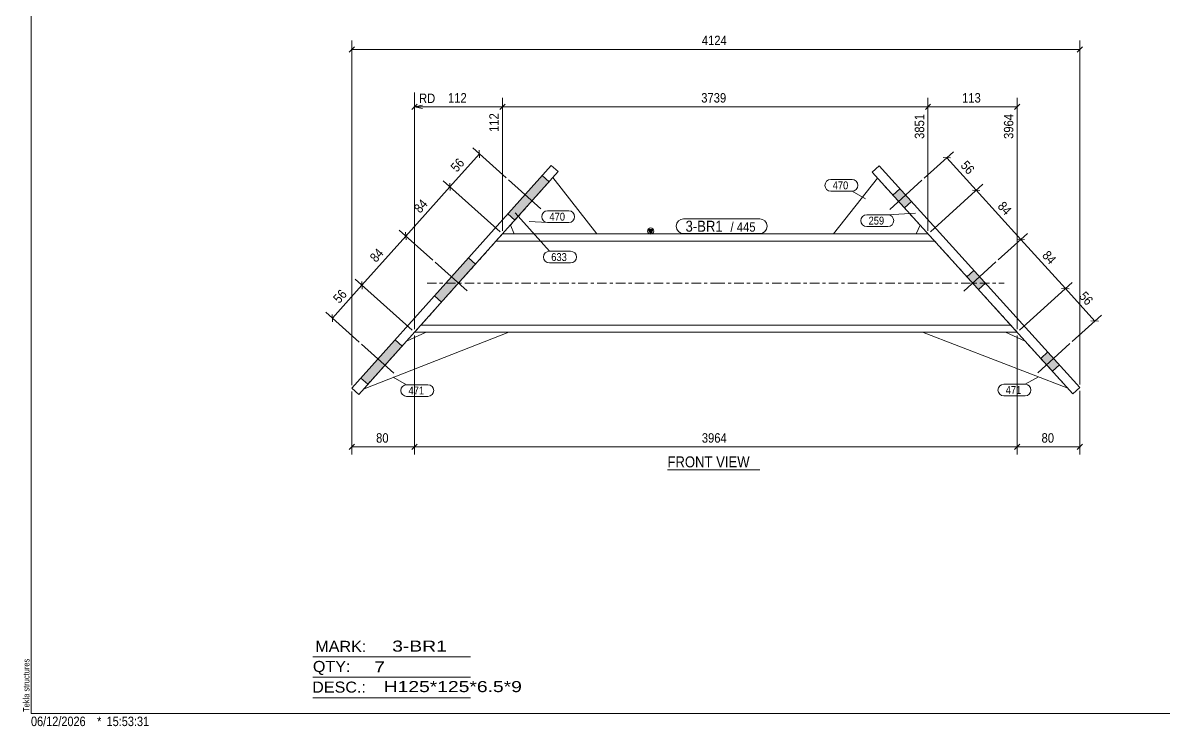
# Model space of a CAD drawing. Header units: millimetres. Extents: x 2 to 579, y 1 to 405.
# Drawn here: x 2.4 to 364.5, y 1 to 224.4 of the extents above; entities that cross this region are included whole.
import ezdxf

# ---------------------------------------------------------------- set-up
doc = ezdxf.new("R2010")
doc.units = ezdxf.units.MM
for name, pattern in [('XKITLINE00', [0]), ('XKITLINE01', [4, 1, -1, 1, -1]), ('XKITLINE03', [6, 3, -1, 1, -1])]:
    doc.linetypes.add(name, pattern=pattern)
for name, color, linetype, lineweight in [('Bolt', 3, 'Continuous', 0), ('Dimensions', 7, 'Continuous', 0), ('DrawingSheet', 5, 'Continuous', 0), ('OtherObjectType', 7, 'Continuous', 0), ('Part', 2, 'Continuous', 0), ('PartMark', 7, 'Continuous', 0)]:
    doc.layers.add(name, color=color, linetype=linetype, lineweight=lineweight)
doc.styles.add('ARIAL', font='ARIAL.TTF')
doc.styles.add('ARIAL_NARROW', font='ARIALN.TTF')

# ---------------------------------------------------------------- blocks, each defined once
blk = doc.blocks.new('*A1')
at = {"layer": 'Bolt'}
for points in [[(158.66, 161.75), (156.42, 163.75), (167.25, 175.86), (169.49, 173.86)], [(158.66, 161.75), (156.42, 163.75), (167.25, 175.86), (169.49, 173.86)], [(135.32, 135.66), (133.08, 137.66), (143.92, 149.77), (146.15, 147.77)], [(135.32, 135.66), (133.08, 137.66), (143.92, 149.77), (146.15, 147.77)], [(111.99, 109.57), (109.75, 111.57), (120.58, 123.69), (122.82, 121.69)], [(111.99, 109.57), (109.75, 111.57), (120.58, 123.69), (122.82, 121.69)]]:
    blk.add_hatch(color=3, dxfattribs=at).paths.add_polyline_path(points, flags=17)
at = {"layer": 'Bolt', "color": 3, "linetype": 'XKITLINE00', "lineweight": 0}
for p, q in [((156.62, 174.47), (166.87, 165.3)), ((156.62, 174.47), (166.87, 165.3)), ((167.25, 175.86), (169.49, 173.86)), ((167.25, 175.86), (169.49, 173.86)), ((156.42, 163.75), (158.66, 161.75)), ((156.42, 163.75), (158.66, 161.75)), ((143.92, 149.77), (146.15, 147.77)), ((143.92, 149.77), (146.15, 147.77)), ((133.28, 148.38), (143.53, 139.22)), ((133.28, 148.38), (143.53, 139.22)), ((133.08, 137.66), (135.32, 135.66)), ((133.08, 137.66), (135.32, 135.66)), ((120.58, 123.69), (122.82, 121.69)), ((120.58, 123.69), (122.82, 121.69)), ((109.95, 122.3), (120.2, 113.13)), ((109.95, 122.3), (120.2, 113.13)), ((109.75, 111.57), (111.99, 109.57)), ((109.75, 111.57), (111.99, 109.57))]:
    blk.add_line(p, q, dxfattribs=at)
blk = doc.blocks.new('*A2')
at = {"layer": 'Bolt'}
for points in [[(284.54, 167.63), (282.32, 165.62), (278.62, 169.7), (280.85, 171.71)], [(284.54, 167.63), (282.32, 165.62), (278.62, 169.7), (280.85, 171.71)], [(308.03, 141.69), (305.81, 139.68), (302.12, 143.75), (304.34, 145.77)], [(308.03, 141.69), (305.81, 139.68), (302.12, 143.75), (304.34, 145.77)], [(331.53, 115.75), (329.31, 113.74), (325.61, 117.81), (327.84, 119.83)], [(331.53, 115.75), (329.31, 113.74), (325.61, 117.81), (327.84, 119.83)]]:
    blk.add_hatch(color=3, dxfattribs=at).paths.add_polyline_path(points, flags=17)
at = {"layer": 'Bolt', "color": 3, "linetype": 'XKITLINE00', "lineweight": 0}
for p, q in [((277.69, 165.14), (287.88, 174.37)), ((277.69, 165.14), (287.88, 174.37)), ((278.62, 169.7), (280.85, 171.71)), ((278.62, 169.7), (280.85, 171.71)), ((282.32, 165.62), (284.54, 167.63)), ((282.32, 165.62), (284.54, 167.63)), ((301.19, 139.2), (311.38, 148.43)), ((301.19, 139.2), (311.38, 148.43)), ((302.12, 143.75), (304.34, 145.77)), ((302.12, 143.75), (304.34, 145.77)), ((305.81, 139.68), (308.03, 141.69)), ((305.81, 139.68), (308.03, 141.69)), ((324.68, 113.26), (334.87, 122.49)), ((324.68, 113.26), (334.87, 122.49)), ((325.61, 117.81), (327.84, 119.83)), ((325.61, 117.81), (327.84, 119.83)), ((329.31, 113.74), (331.53, 115.75)), ((329.31, 113.74), (331.53, 115.75))]:
    blk.add_line(p, q, dxfattribs=at)
blk = doc.blocks.new('*A3')
at = {"layer": 'Part'}
blk.add_hatch(color=2, dxfattribs=at).paths.add_polyline_path([(200.96, 158.74), (202.56, 158.74), (201.76, 157.34)], flags=17)
at = {"layer": 'Part', "color": 7, "linetype": 'XKITLINE01', "lineweight": 0}
for p, q in [((154.71, 157.34), (126.76, 126.09)), ((318.12, 126.09), (289.81, 157.34))]:
    blk.add_line(p, q, dxfattribs=at)
at = {"layer": 'Part', "color": 2, "linetype": 'XKITLINE00', "lineweight": 0}
for p, q in [((222.21, 157.34), (154.71, 157.34)), ((201.76, 157.34), (200.96, 158.74)), ((200.96, 158.74), (202.56, 158.74)), ((202.56, 158.74), (201.76, 157.34)), ((289.81, 157.34), (222.31, 157.34)), ((222.21, 155.09), (152.7, 155.09)), ((291.85, 155.09), (222.31, 155.09)), ((222.21, 128.34), (128.77, 128.34)), ((316.08, 128.34), (222.31, 128.34)), ((126.76, 126.09), (222.21, 126.09)), ((222.31, 126.09), (318.12, 126.09))]:
    blk.add_line(p, q, dxfattribs=at)
at = {"layer": 'Part', "color": 7, "linetype": 'XKITLINE03', "lineweight": 0}
for p, q in [((130.74, 141.72), (222.21, 141.72)), ((222.31, 141.72), (313.97, 141.72))]:
    blk.add_line(p, q, dxfattribs=at)
at = {"layer": 'Part', "color": 2, "linetype": 'XKITLINE00', "lineweight": 0}
blk.add_circle((201.76, 158.24), 1, dxfattribs=at)
blk = doc.blocks.new('*A4')
at = {"layer": 'Part', "color": 2, "linetype": 'XKITLINE00', "lineweight": 0}
for p, q in [((106.83, 108.31), (170.17, 179.12)), ((170.17, 179.12), (172.41, 177.12)), ((109.07, 106.31), (172.41, 177.12)), ((109.07, 106.31), (106.83, 108.31))]:
    blk.add_line(p, q, dxfattribs=at)
blk = doc.blocks.new('*A5')
at = {"layer": 'Part', "color": 2, "linetype": 'XKITLINE00', "lineweight": 0}
for p, q in [((274.3, 178.94), (272.08, 176.92)), ((274.3, 178.94), (338.07, 108.52)), ((272.08, 176.92), (335.85, 106.51)), ((338.07, 108.52), (335.85, 106.51))]:
    blk.add_line(p, q, dxfattribs=at)
blk = doc.blocks.new('*A6')
at = {"layer": 'Part', "color": 2, "linetype": 'XKITLINE00', "lineweight": 0}
for p, q in [((288.12, 126.09), (334.17, 108.36)), ((320.63, 123.31), (314.37, 126.09))]:
    blk.add_line(p, q, dxfattribs=at)
at = {"layer": 'Part', "color": 7, "linetype": 'XKITLINE01', "lineweight": 0}
for p, q in [((314.37, 126.09), (288.12, 126.09)), ((334.17, 108.36), (320.63, 123.31))]:
    blk.add_line(p, q, dxfattribs=at)
blk = doc.blocks.new('*A7')
at = {"layer": 'Part', "color": 2, "linetype": 'XKITLINE00', "lineweight": 0}
for p, q in [((273.76, 175.07), (259.81, 157.34)), ((286.06, 157.34), (287.3, 160.12))]:
    blk.add_line(p, q, dxfattribs=at)
at = {"layer": 'Part', "color": 7, "linetype": 'XKITLINE01', "lineweight": 0}
for p, q in [((287.3, 160.12), (273.76, 175.07)), ((259.81, 157.34), (286.06, 157.34))]:
    blk.add_line(p, q, dxfattribs=at)
blk = doc.blocks.new('*A8')
at = {"layer": 'Part', "color": 2, "linetype": 'XKITLINE00', "lineweight": 0}
for p, q in [((110.74, 108.18), (156.76, 126.09)), ((124.26, 123.3), (130.51, 126.09))]:
    blk.add_line(p, q, dxfattribs=at)
at = {"layer": 'Part', "color": 7, "linetype": 'XKITLINE01', "lineweight": 0}
for p, q in [((110.74, 108.18), (124.26, 123.3)), ((156.76, 126.09), (130.51, 126.09))]:
    blk.add_line(p, q, dxfattribs=at)
blk = doc.blocks.new('*A9')
at = {"layer": 'Part', "color": 7, "linetype": 'XKITLINE01', "lineweight": 0}
for p, q in [((157.21, 160.14), (170.74, 175.26)), ((184.71, 157.34), (158.46, 157.34))]:
    blk.add_line(p, q, dxfattribs=at)
at = {"layer": 'Part', "color": 2, "linetype": 'XKITLINE00', "lineweight": 0}
for p, q in [((170.74, 175.26), (184.71, 157.34)), ((158.46, 157.34), (157.21, 160.14))]:
    blk.add_line(p, q, dxfattribs=at)
blk = doc.blocks.new('*A19')
at = {"layer": 'DrawingSheet', "color": 5, "linetype": 'XKITLINE00', "lineweight": 0}
for p, q in [((5, 405), (5, 5)), ((5, 5), (579, 5))]:
    blk.add_line(p, q, dxfattribs=at)
at = {"layer": 'DrawingSheet', "color": 5, "style": 'ARIAL', "width": 0.85}
blk.add_text('Tekla structures', height=2, rotation=90, dxfattribs=at).set_placement((4.5, 5.5))
blk = doc.blocks.new('*A23')
at = {"layer": 'OtherObjectType', "color": 6, "linetype": 'XKITLINE00', "lineweight": 0}
for p, q in [((94.5, 23), (144.5, 23)), ((94.5, 16.5), (144.5, 16.5)), ((94.5, 10), (144.5, 10))]:
    blk.add_line(p, q, dxfattribs=at)
at = {"layer": 'OtherObjectType', "color": 6, "style": 'ARIAL_NARROW'}
for s, width, p in [('MARK:', 1.275, (95.27, 24.58)), ('3-BR1', 1.525501, (119.69, 24.65)), ('QTY:', 1.275, (94.5, 18.19)), ('7', 1.525501, (113.99, 18.05)), ('DESC.:', 1.275, (94.29, 11.63)), ('H125*125*6.5*9', 1.525501, (117, 11.79))]:
    blk.add_text(s, height=3.5, dxfattribs=dict(at, width=width)).set_placement(p)
blk = doc.blocks.new('*A26')
at = {"layer": 'OtherObjectType', "color": 7, "style": 'ARIAL_NARROW', "width": 1.008832}
for s, p in [('06/12/2026', (4.99, 1)), ('*', (26, 1)), ('15:53:31', (29, 1))]:
    blk.add_text(s, height=3, dxfattribs=at).set_placement(p)
blk = doc.blocks.new('*A27')
at = {"layer": 'Dimensions', "color": 7, "linetype": 'XKITLINE00', "lineweight": 0}
for p, q in [((126.02, 126.76), (107.93, 142.94)), ((109.99, 142.24), (110.12, 139.84)), ((100.69, 130.58), (110.05, 141.04)), ((109.2, 122.96), (98.57, 132.48)), ((100.63, 131.77), (100.76, 129.38))]:
    blk.add_line(p, q, dxfattribs=at)
at = {"layer": 'Dimensions', "color": 3}
for p in [(110.05, 141.04), (100.69, 130.58)]:
    blk.add_point(p, dxfattribs=at)
at = {"layer": 'Dimensions', "color": 3, "style": 'ARIAL', "width": 0.85}
blk.add_text('56', height=3, rotation=48.1858, dxfattribs=at).set_placement((102.88, 135.05))
blk = doc.blocks.new('*A28')
at = {"layer": 'Dimensions', "color": 7, "linetype": 'XKITLINE00', "lineweight": 0}
for p, q in [((110.05, 141.04), (124.03, 156.66)), ((132.54, 149.05), (121.91, 158.56)), ((123.96, 157.86), (124.1, 155.46)), ((126.02, 126.76), (107.93, 142.94)), ((109.99, 142.24), (110.12, 139.84))]:
    blk.add_line(p, q, dxfattribs=at)
at = {"layer": 'Dimensions', "color": 3}
for p in [(124.03, 156.66), (110.05, 141.04)]:
    blk.add_point(p, dxfattribs=at)
at = {"layer": 'Dimensions', "color": 3, "style": 'ARIAL', "width": 0.85}
blk.add_text('84', height=3, rotation=48.1858, dxfattribs=at).set_placement((114.55, 148.09))
blk = doc.blocks.new('*A29')
at = {"layer": 'Dimensions', "color": 7, "linetype": 'XKITLINE00', "lineweight": 0}
for p, q in [((153.97, 158.01), (135.88, 174.19)), ((124.03, 156.66), (138.01, 172.29)), ((137.94, 173.49), (138.07, 171.09)), ((132.54, 149.05), (121.91, 158.56)), ((123.96, 157.86), (124.1, 155.46))]:
    blk.add_line(p, q, dxfattribs=at)
at = {"layer": 'Dimensions', "color": 3}
for p in [(138.01, 172.29), (124.03, 156.66)]:
    blk.add_point(p, dxfattribs=at)
at = {"layer": 'Dimensions', "color": 3, "style": 'ARIAL', "width": 0.85}
blk.add_text('84', height=3, rotation=48.1858, dxfattribs=at).set_placement((128.53, 163.72))
blk = doc.blocks.new('*A30')
at = {"layer": 'Dimensions', "color": 7, "linetype": 'XKITLINE00', "lineweight": 0}
for p, q in [((138.01, 172.29), (147.36, 182.75)), ((155.87, 175.14), (145.24, 184.65)), ((147.3, 183.95), (147.43, 181.55)), ((153.97, 158.01), (135.88, 174.19)), ((137.94, 173.49), (138.07, 171.09))]:
    blk.add_line(p, q, dxfattribs=at)
at = {"layer": 'Dimensions', "color": 3}
for p in [(147.36, 182.75), (138.01, 172.29)]:
    blk.add_point(p, dxfattribs=at)
at = {"layer": 'Dimensions', "color": 3, "style": 'ARIAL', "width": 0.85}
blk.add_text('56', height=3, rotation=48.1858, dxfattribs=at).set_placement((140.2, 176.76))
blk = doc.blocks.new('*A31')
at = {"layer": 'Dimensions', "color": 7, "linetype": 'XKITLINE00', "lineweight": 0}
for p, q in [((288.62, 175.04), (297.89, 183.44)), ((296.98, 181.46), (294.58, 181.58)), ((295.78, 181.52), (305.12, 171.21)), ((290.56, 158.01), (307.24, 173.12)), ((306.32, 171.15), (303.93, 171.27))]:
    blk.add_line(p, q, dxfattribs=at)
at = {"layer": 'Dimensions', "color": 3}
for p in [(295.78, 181.52), (305.12, 171.21)]:
    blk.add_point(p, dxfattribs=at)
at = {"layer": 'Dimensions', "color": 3, "style": 'ARIAL', "width": 0.85}
blk.add_text('56', height=3, rotation=-47.8362, dxfattribs=at).set_placement((299.96, 178.92))
blk = doc.blocks.new('*A32')
at = {"layer": 'Dimensions', "color": 7, "linetype": 'XKITLINE00', "lineweight": 0}
for p, q in [((290.56, 158.01), (307.24, 173.12)), ((306.32, 171.15), (303.93, 171.27)), ((305.12, 171.21), (319.27, 155.58)), ((312.12, 149.1), (321.39, 157.49)), ((320.47, 155.52), (318.08, 155.64))]:
    blk.add_line(p, q, dxfattribs=at)
at = {"layer": 'Dimensions', "color": 3}
for p in [(305.12, 171.21), (319.27, 155.58)]:
    blk.add_point(p, dxfattribs=at)
at = {"layer": 'Dimensions', "color": 3, "style": 'ARIAL', "width": 0.85}
blk.add_text('84', height=3, rotation=-47.8362, dxfattribs=at).set_placement((311.71, 165.95))
blk = doc.blocks.new('*A33')
at = {"layer": 'Dimensions', "color": 7, "linetype": 'XKITLINE00', "lineweight": 0}
for p, q in [((312.12, 149.1), (321.39, 157.49)), ((320.47, 155.52), (318.08, 155.64)), ((319.27, 155.58), (333.43, 139.96)), ((318.86, 126.76), (335.54, 141.87)), ((334.62, 139.9), (332.23, 140.02))]:
    blk.add_line(p, q, dxfattribs=at)
at = {"layer": 'Dimensions', "color": 3}
for p in [(319.27, 155.58), (333.43, 139.96)]:
    blk.add_point(p, dxfattribs=at)
at = {"layer": 'Dimensions', "color": 3, "style": 'ARIAL', "width": 0.85}
blk.add_text('84', height=3, rotation=-47.8362, dxfattribs=at).set_placement((325.86, 150.32))
blk = doc.blocks.new('*A34')
at = {"layer": 'Dimensions', "color": 7, "linetype": 'XKITLINE00', "lineweight": 0}
for p, q in [((318.86, 126.76), (335.54, 141.87)), ((334.62, 139.9), (332.23, 140.02)), ((333.43, 139.96), (342.77, 129.64)), ((335.61, 123.16), (344.88, 131.55)), ((343.97, 129.58), (341.57, 129.7))]:
    blk.add_line(p, q, dxfattribs=at)
at = {"layer": 'Dimensions', "color": 3}
for p in [(333.43, 139.96), (342.77, 129.64)]:
    blk.add_point(p, dxfattribs=at)
at = {"layer": 'Dimensions', "color": 3, "style": 'ARIAL', "width": 0.85}
blk.add_text('56', height=3, rotation=-47.8362, dxfattribs=at).set_placement((337.6, 137.35))
blk = doc.blocks.new('*A35')
at = {"layer": 'Dimensions', "color": 7, "linetype": 'XKITLINE00', "lineweight": 0}
for p, q in [((126.76, 127.09), (126.76, 202.22)), ((126.76, 127.09), (126.76, 200.57)), ((154.71, 158.34), (154.71, 200.57)), ((127.61, 198.56), (125.91, 196.87)), ((129.26, 198.22), (126.76, 197.72)), ((126.76, 197.72), (154.71, 197.72)), ((129.26, 197.22), (126.76, 197.72)), ((133.98, 197.72), (126.76, 197.72)), ((155.56, 198.56), (153.87, 196.87))]:
    blk.add_line(p, q, dxfattribs=at)
at = {"layer": 'Dimensions', "color": 3}
for p in [(126.76, 197.72), (154.71, 197.72)]:
    blk.add_point(p, dxfattribs=at)
at = {"layer": 'Dimensions', "color": 7}
blk.add_point((126.76, 197.72), dxfattribs=at)
at = {"layer": 'Dimensions', "color": 3, "style": 'ARIAL', "width": 0.85}
for s, p in [('RD', (128.2, 198.92)), ('112', (137.4, 199.07))]:
    blk.add_text(s, height=3, dxfattribs=at).set_placement(p)
blk.add_text('112', height=3, rotation=90.0002, dxfattribs=at).set_placement((153.51, 189.74))
blk = doc.blocks.new('*A36')
at = {"layer": 'Dimensions', "color": 7, "linetype": 'XKITLINE00', "lineweight": 0}
for p, q in [((154.71, 158.34), (154.71, 200.57)), ((289.81, 158.34), (289.81, 200.57)), ((155.56, 198.56), (153.87, 196.87)), ((154.71, 197.72), (289.81, 197.72)), ((290.66, 198.56), (288.97, 196.87))]:
    blk.add_line(p, q, dxfattribs=at)
at = {"layer": 'Dimensions', "color": 3}
for p in [(154.71, 197.72), (289.81, 197.72)]:
    blk.add_point(p, dxfattribs=at)
at = {"layer": 'Dimensions', "color": 3, "style": 'ARIAL', "width": 0.85}
blk.add_text('3739', height=3, dxfattribs=at).set_placement((217.81, 199.07))
blk.add_text('3851', height=3, rotation=90.0002, dxfattribs=at).set_placement((288.61, 187.52))
blk = doc.blocks.new('*A37')
at = {"layer": 'Dimensions', "color": 7, "linetype": 'XKITLINE00', "lineweight": 0}
for p, q in [((289.81, 158.34), (289.81, 200.57)), ((318.12, 127.09), (318.12, 200.57)), ((290.66, 198.56), (288.97, 196.87)), ((289.81, 197.72), (318.12, 197.72)), ((318.96, 198.56), (317.27, 196.87))]:
    blk.add_line(p, q, dxfattribs=at)
at = {"layer": 'Dimensions', "color": 3}
for p in [(289.81, 197.72), (318.12, 197.72)]:
    blk.add_point(p, dxfattribs=at)
at = {"layer": 'Dimensions', "color": 3, "style": 'ARIAL', "width": 0.85}
blk.add_text('113', height=3, dxfattribs=at).set_placement((300.63, 199.07))
blk.add_text('3964', height=3, rotation=90.0002, dxfattribs=at).set_placement((316.92, 187.52))
blk = doc.blocks.new('*A38')
at = {"layer": 'Dimensions', "color": 7, "linetype": 'XKITLINE00', "lineweight": 0}
for p, q in [((106.83, 109.31), (106.83, 218.82)), ((338.07, 109.52), (338.07, 218.82)), ((107.68, 216.82), (105.98, 215.12)), ((106.83, 215.97), (338.07, 215.97)), ((338.92, 216.82), (337.23, 215.12))]:
    blk.add_line(p, q, dxfattribs=at)
at = {"layer": 'Dimensions', "color": 3}
for p in [(106.83, 215.97), (338.07, 215.97)]:
    blk.add_point(p, dxfattribs=at)
at = {"layer": 'Dimensions', "color": 3, "style": 'ARIAL', "width": 0.85}
blk.add_text('4124', height=3, dxfattribs=at).set_placement((218, 217.32))
blk = doc.blocks.new('*A39')
at = {"layer": 'Dimensions', "color": 7, "linetype": 'XKITLINE00', "lineweight": 0}
for p, q in [((126.76, 125.09), (126.76, 87.28)), ((106.83, 107.31), (106.83, 87.28)), ((107.68, 90.53), (105.98, 88.83)), ((127.61, 90.53), (125.91, 88.83)), ((106.83, 89.68), (126.76, 89.68))]:
    blk.add_line(p, q, dxfattribs=at)
at = {"layer": 'Dimensions', "color": 3}
for p in [(106.83, 89.68), (126.76, 89.68)]:
    blk.add_point(p, dxfattribs=at)
at = {"layer": 'Dimensions', "color": 3, "style": 'ARIAL', "width": 0.85}
blk.add_text('80', height=3, dxfattribs=at).set_placement((114.57, 91.03))
blk = doc.blocks.new('*A40')
at = {"layer": 'Dimensions', "color": 7, "linetype": 'XKITLINE00', "lineweight": 0}
for p, q in [((126.76, 125.09), (126.76, 87.28)), ((318.12, 125.09), (318.12, 87.28)), ((127.61, 90.53), (125.91, 88.83)), ((318.96, 90.53), (317.27, 88.83)), ((126.76, 89.68), (318.12, 89.68))]:
    blk.add_line(p, q, dxfattribs=at)
at = {"layer": 'Dimensions', "color": 3}
for p in [(126.76, 89.68), (318.12, 89.68)]:
    blk.add_point(p, dxfattribs=at)
at = {"layer": 'Dimensions', "color": 3, "style": 'ARIAL', "width": 0.85}
blk.add_text('3964', height=3, dxfattribs=at).set_placement((217.99, 91.03))
blk = doc.blocks.new('*A41')
at = {"layer": 'Dimensions', "color": 7, "linetype": 'XKITLINE00', "lineweight": 0}
for p, q in [((318.12, 125.09), (318.12, 87.28)), ((338.07, 107.52), (338.07, 87.28)), ((318.96, 90.53), (317.27, 88.83)), ((338.92, 90.53), (337.23, 88.83)), ((318.12, 89.68), (338.07, 89.68))]:
    blk.add_line(p, q, dxfattribs=at)
at = {"layer": 'Dimensions', "color": 3}
for p in [(318.12, 89.68), (338.07, 89.68)]:
    blk.add_point(p, dxfattribs=at)
at = {"layer": 'Dimensions', "color": 3, "style": 'ARIAL', "width": 0.85}
blk.add_text('80', height=3, dxfattribs=at).set_placement((325.87, 91.03))
blk = doc.blocks.new('*A42')
at = {"layer": 'PartMark', "color": 7, "linetype": 'XKITLINE00', "lineweight": 0}
for p, q in [((212.23, 162.14), (236.39, 162.14)), ((212.23, 157.44), (236.39, 157.44))]:
    blk.add_line(p, q, dxfattribs=at)
for centre, start, end in [((212.23, 159.79), 90, 270), ((236.39, 159.79), 270, 90)]:
    blk.add_arc(centre, 2.35, start, end, dxfattribs=at)
at = {"layer": 'PartMark', "color": 1, "style": 'ARIAL', "width": 0.85}
blk.add_text('3-BR1', height=3.5, dxfattribs=at).set_placement((212.83, 158.04))
at = {"layer": 'PartMark', "color": 3, "style": 'ARIAL', "width": 0.85}
for s, p in [('/', (227.1, 158.04)), ('445', (229.12, 158.04))]:
    blk.add_text(s, height=3, dxfattribs=at).set_placement(p)
blk = doc.blocks.new('*A43')
at = {"layer": 'PartMark', "color": 7, "linetype": 'XKITLINE00', "lineweight": 0}
for p, q in [((158.78, 163.99), (169.58, 151.84)), ((169.58, 151.84), (176.35, 151.84)), ((169.58, 148.14), (176.35, 148.14))]:
    blk.add_line(p, q, dxfattribs=at)
for centre, start, end in [((169.58, 149.99), 90, 270), ((176.35, 149.99), 270, 90)]:
    blk.add_arc(centre, 1.85, start, end, dxfattribs=at)
at = {"layer": 'PartMark', "color": 3, "style": 'ARIAL', "width": 0.85}
blk.add_text('633', height=2.5, dxfattribs=at).set_placement((170.18, 148.74))
blk = doc.blocks.new('*A44')
at = {"layer": 'PartMark', "color": 7, "linetype": 'XKITLINE00', "lineweight": 0}
for p, q in [((270.34, 163.41), (277.1, 163.41)), ((285.8, 163.89), (277.1, 163.41)), ((270.34, 159.71), (277.1, 159.71))]:
    blk.add_line(p, q, dxfattribs=at)
for centre, start, end in [((270.34, 161.56), 90, 270), ((277.1, 161.56), 270, 90)]:
    blk.add_arc(centre, 1.85, start, end, dxfattribs=at)
at = {"layer": 'PartMark', "color": 3, "style": 'ARIAL', "width": 0.85}
blk.add_text('259', height=2.5, dxfattribs=at).set_placement((270.94, 160.31))
blk = doc.blocks.new('*A45')
at = {"layer": 'PartMark', "color": 7, "linetype": 'XKITLINE00', "lineweight": 0}
for p, q in [((313.88, 109.59), (320.65, 109.59)), ((324.89, 111.98), (320.65, 109.59)), ((313.88, 105.89), (320.65, 105.89))]:
    blk.add_line(p, q, dxfattribs=at)
for centre, start, end in [((313.88, 107.74), 90, 270), ((320.65, 107.74), 270, 90)]:
    blk.add_arc(centre, 1.85, start, end, dxfattribs=at)
at = {"layer": 'PartMark', "color": 3, "style": 'ARIAL', "width": 0.85}
blk.add_text('471', height=2.5, dxfattribs=at).set_placement((314.48, 106.49))
blk = doc.blocks.new('*A46')
at = {"layer": 'PartMark', "color": 7, "linetype": 'XKITLINE00', "lineweight": 0}
for p, q in [((258.94, 174.62), (265.7, 174.62)), ((258.94, 170.92), (265.7, 170.92)), ((269.94, 168.52), (265.7, 170.92))]:
    blk.add_line(p, q, dxfattribs=at)
for centre, start, end in [((258.94, 172.77), 90, 270), ((265.7, 172.77), 270, 90)]:
    blk.add_arc(centre, 1.85, start, end, dxfattribs=at)
at = {"layer": 'PartMark', "color": 3, "style": 'ARIAL', "width": 0.85}
blk.add_text('470', height=2.5, dxfattribs=at).set_placement((259.54, 171.52))
blk = doc.blocks.new('*A47')
at = {"layer": 'PartMark', "color": 7, "linetype": 'XKITLINE00', "lineweight": 0}
for p, q in [((120.01, 111.83), (124.26, 109.44)), ((124.26, 109.44), (131.02, 109.44)), ((124.26, 105.74), (131.02, 105.74))]:
    blk.add_line(p, q, dxfattribs=at)
for centre, start, end in [((124.26, 107.59), 90, 270), ((131.02, 107.59), 270, 90)]:
    blk.add_arc(centre, 1.85, start, end, dxfattribs=at)
at = {"layer": 'PartMark', "color": 3, "style": 'ARIAL', "width": 0.85}
blk.add_text('471', height=2.5, dxfattribs=at).set_placement((124.86, 106.34))
blk = doc.blocks.new('*A48')
at = {"layer": 'PartMark', "color": 7, "linetype": 'XKITLINE00', "lineweight": 0}
for p, q in [((169, 164.67), (175.76, 164.67)), ((163.2, 161.27), (169, 160.97)), ((169, 160.97), (175.76, 160.97))]:
    blk.add_line(p, q, dxfattribs=at)
for centre, start, end in [((169, 162.82), 90, 270), ((175.76, 162.82), 270, 90)]:
    blk.add_arc(centre, 1.85, start, end, dxfattribs=at)
at = {"layer": 'PartMark', "color": 3, "style": 'ARIAL', "width": 0.85}
blk.add_text('470', height=2.5, dxfattribs=at).set_placement((169.6, 161.57))
blk = doc.blocks.new('*A49')
at = {"layer": 'OtherObjectType', "color": 7, "linetype": 'XKITLINE00', "lineweight": 0}
blk.add_line((207.08, 82.43), (236.38, 82.43), dxfattribs=at)
at = {"layer": 'OtherObjectType', "color": 7, "style": 'ARIAL', "width": 0.85}
blk.add_text('FRONT VIEW', height=3.5, dxfattribs=at).set_placement((207.08, 83.18))

msp = doc.modelspace()

# ---------------------------------------------------------------- block references
at = {"lineweight": 0}
for name in ['*A19', '*A38', '*A35', '*A36', '*A37', '*A30', '*A31', '*A4', '*A5', '*A1', '*A29', '*A9', '*A46', '*A7', '*A2', '*A32', '*A43', '*A48', '*A44', '*A42', '*A28', '*A33', '*A27', '*A34', '*A39', '*A8', '*A40', '*A6', '*A41', '*A47', '*A45', '*A49', '*A23', '*A26']:
    msp.add_blockref(name, (0, 0), dxfattribs=at)
at = {"layer": 'Part', "lineweight": 0}
msp.add_blockref('*A3', (0, 0), dxfattribs=at)

doc.saveas('drawing.dxf')
